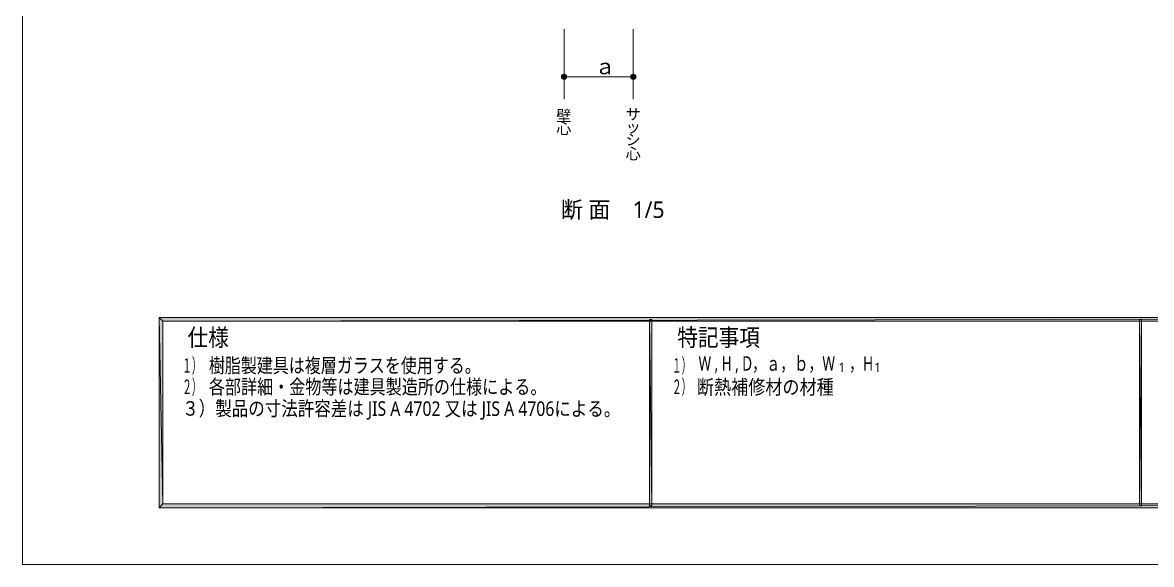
# Model space of a CAD drawing. Header units: millimetres. Extents: x 0 to 420, y 0 to 297.
# Drawn here: x 0.2 to 212.2, y 0 to 101.7 of the extents above; entities that cross this region are included whole.
import ezdxf
from ezdxf.enums import TextEntityAlignment as Align

# ---------------------------------------------------------------- set-up
doc = ezdxf.new("R2010")
doc.units = ezdxf.units.MM
doc.styles.add('kst32b', font='NotoSansJP-Variable.ttf')

msp = doc.modelspace()

# ---------------------------------------------------------------- hatches: boundary and pattern name
for points in [[(101.45, 91.76), (101.41, 91.57), (101.92, 91.57), (101.45, 91.76)], [(115.36, 91.38), (115.4, 91.57), (114.91, 91.57), (115.36, 91.38)]]:
    msp.add_hatch(color=7).paths.add_polyline_path(points)
h = msp.add_hatch(color=7)
h.paths.add_polyline_path([(101.41, 91.57), (101.45, 91.38), (101.92, 91.57), (101.41, 91.57)])
h.paths.add_polyline_path([(101.45, 91.38), (101.92, 91.57), (101.56, 91.21), (101.45, 91.38)])
h.paths.add_polyline_path([(101.92, 91.57), (101.56, 91.21), (101.71, 91.1), (101.92, 91.57)])
h = msp.add_hatch(color=7)
h.paths.add_polyline_path([(101.92, 92.05), (101.71, 92.01), (101.92, 91.57), (101.92, 92.05)])
h.paths.add_polyline_path([(101.71, 92.01), (101.92, 91.57), (101.56, 91.91), (101.71, 92.01)])
h.paths.add_polyline_path([(101.92, 91.57), (101.56, 91.91), (101.45, 91.76), (101.92, 91.57)])
h = msp.add_hatch(color=7)
h.paths.add_polyline_path([(101.71, 91.1), (101.92, 91.06), (101.92, 91.57), (101.71, 91.1)])
h.paths.add_polyline_path([(101.92, 91.06), (101.92, 91.57), (102.11, 91.1), (101.92, 91.06)])
h.paths.add_polyline_path([(101.92, 91.57), (102.11, 91.1), (102.26, 91.21), (101.92, 91.57)])
h = msp.add_hatch(color=7)
h.paths.add_polyline_path([(102.36, 91.76), (102.26, 91.91), (101.92, 91.57), (102.36, 91.76)])
h.paths.add_polyline_path([(102.26, 91.91), (101.92, 91.57), (102.11, 92.01), (102.26, 91.91)])
h.paths.add_polyline_path([(101.92, 91.57), (102.11, 92.01), (101.92, 92.05), (101.92, 91.57)])
h = msp.add_hatch(color=7)
h.paths.add_polyline_path([(102.26, 91.21), (102.36, 91.38), (101.92, 91.57), (102.26, 91.21)])
h.paths.add_polyline_path([(102.36, 91.38), (101.92, 91.57), (102.4, 91.57), (102.36, 91.38)])
h.paths.add_polyline_path([(101.92, 91.57), (102.4, 91.57), (102.36, 91.76), (101.92, 91.57)])
h = msp.add_hatch(color=7)
h.paths.add_polyline_path([(114.55, 91.91), (114.45, 91.76), (114.91, 91.57), (114.55, 91.91)])
h.paths.add_polyline_path([(114.45, 91.76), (114.91, 91.57), (114.41, 91.57), (114.45, 91.76)])
h.paths.add_polyline_path([(114.91, 91.57), (114.41, 91.57), (114.45, 91.38), (114.91, 91.57)])
h = msp.add_hatch(color=7)
h.paths.add_polyline_path([(114.45, 91.38), (114.55, 91.21), (114.91, 91.57), (114.45, 91.38)])
h.paths.add_polyline_path([(114.55, 91.21), (114.91, 91.57), (114.72, 91.1), (114.55, 91.21)])
h.paths.add_polyline_path([(114.91, 91.57), (114.72, 91.1), (114.91, 91.06), (114.91, 91.57)])
h = msp.add_hatch(color=7)
h.paths.add_polyline_path([(115.1, 92.01), (114.91, 92.05), (114.91, 91.57), (115.1, 92.01)])
h.paths.add_polyline_path([(114.91, 92.05), (114.91, 91.57), (114.72, 92.01), (114.91, 92.05)])
h.paths.add_polyline_path([(114.91, 91.57), (114.72, 92.01), (114.55, 91.91), (114.91, 91.57)])
h = msp.add_hatch(color=7)
h.paths.add_polyline_path([(115.4, 91.57), (115.36, 91.76), (114.91, 91.57), (115.4, 91.57)])
h.paths.add_polyline_path([(115.36, 91.76), (114.91, 91.57), (115.25, 91.91), (115.36, 91.76)])
h.paths.add_polyline_path([(114.91, 91.57), (115.25, 91.91), (115.1, 92.01), (114.91, 91.57)])
h = msp.add_hatch(color=7)
h.paths.add_polyline_path([(114.91, 91.06), (115.1, 91.1), (114.91, 91.57), (114.91, 91.06)])
h.paths.add_polyline_path([(115.1, 91.1), (114.91, 91.57), (115.25, 91.21), (115.1, 91.1)])
h.paths.add_polyline_path([(114.91, 91.57), (115.25, 91.21), (115.36, 91.38), (114.91, 91.57)])
h = msp.add_hatch(color=7)
h.paths.add_polyline_path([(393.83, 11.35), (394.53, 10.65), (393.83, 45.64), (393.83, 11.35)])
h.paths.add_polyline_path([(394.53, 10.65), (393.83, 45.64), (394.53, 46.33), (394.53, 10.65)])
h.paths.add_polyline_path([(393.83, 45.64), (394.53, 46.33), (26.52, 45.64), (393.83, 45.64)])
h.paths.add_polyline_path([(394.53, 46.33), (26.52, 45.64), (25.82, 46.33), (394.53, 46.33)])
h.paths.add_polyline_path([(26.52, 45.64), (25.82, 46.33), (26.52, 11.35), (26.52, 45.64)])
h.paths.add_polyline_path([(25.82, 46.33), (26.52, 11.35), (25.82, 10.65), (25.82, 46.33)])
h.paths.add_polyline_path([(26.52, 11.35), (25.82, 10.65), (393.83, 11.35), (26.52, 11.35)])
h.paths.add_polyline_path([(25.82, 10.65), (393.83, 11.35), (394.53, 10.65), (25.82, 10.65)])
h = msp.add_hatch(color=7)
h.paths.add_polyline_path([(118.39, 46), (117.98, 46), (118.39, 10.99), (118.39, 46)])
h.paths.add_polyline_path([(117.98, 46), (118.39, 10.99), (117.98, 10.99), (117.98, 46)])
h = msp.add_hatch(color=7)
h.paths.add_polyline_path([(210.38, 46), (209.97, 46), (210.38, 10.99), (210.38, 46)])
h.paths.add_polyline_path([(209.97, 46), (210.38, 10.99), (209.97, 10.99), (209.97, 46)])

# ---------------------------------------------------------------- linework, layer by layer
at = {"lineweight": 13}
msp.add_lwpolyline([(0.19, 0), (0.19, 296.97), (420.16, 296.97), (420.16, 0)], close=True, dxfattribs=at)
for points in [[(101.92, 87.38), (101.92, 100.48)], [(114.91, 87.38), (114.91, 100.48)], [(101.92, 91.57), (114.91, 91.57)]]:
    msp.add_lwpolyline(points, dxfattribs=at)
at = {"lineweight": 0}
for points in [[(101.45, 91.76), (101.41, 91.57), (101.92, 91.57)], [(101.41, 91.57), (101.45, 91.38), (101.92, 91.57)], [(101.92, 91.57), (101.56, 91.91), (101.45, 91.76)], [(101.45, 91.38), (101.92, 91.57), (101.56, 91.21)], [(101.71, 92.01), (101.92, 91.57), (101.56, 91.91)], [(101.92, 91.57), (101.56, 91.21), (101.71, 91.1)], [(101.92, 92.05), (101.71, 92.01), (101.92, 91.57)], [(101.71, 91.1), (101.92, 91.06), (101.92, 91.57)], [(101.92, 91.57), (102.11, 92.01), (101.92, 92.05)], [(102.26, 91.91), (101.92, 91.57), (102.11, 92.01)], [(102.36, 91.76), (102.26, 91.91), (101.92, 91.57)], [(101.92, 91.57), (102.4, 91.57), (102.36, 91.76)], [(101.92, 91.06), (101.92, 91.57), (102.11, 91.1)], [(101.92, 91.57), (102.11, 91.1), (102.26, 91.21)], [(102.26, 91.21), (102.36, 91.38), (101.92, 91.57)], [(102.36, 91.38), (101.92, 91.57), (102.4, 91.57)], [(114.45, 91.76), (114.91, 91.57), (114.41, 91.57)], [(114.91, 91.57), (114.41, 91.57), (114.45, 91.38)], [(114.55, 91.91), (114.45, 91.76), (114.91, 91.57)], [(114.45, 91.38), (114.55, 91.21), (114.91, 91.57)], [(114.91, 91.57), (114.72, 92.01), (114.55, 91.91)], [(114.55, 91.21), (114.91, 91.57), (114.72, 91.1)], [(114.91, 92.05), (114.91, 91.57), (114.72, 92.01)], [(114.91, 91.57), (114.72, 91.1), (114.91, 91.06)], [(115.1, 92.01), (114.91, 92.05), (114.91, 91.57)], [(114.91, 91.57), (115.25, 91.91), (115.1, 92.01)], [(115.36, 91.76), (114.91, 91.57), (115.25, 91.91)], [(115.4, 91.57), (115.36, 91.76), (114.91, 91.57)], [(114.91, 91.06), (115.1, 91.1), (114.91, 91.57)], [(115.1, 91.1), (114.91, 91.57), (115.25, 91.21)], [(114.91, 91.57), (115.25, 91.21), (115.36, 91.38)], [(115.36, 91.38), (115.4, 91.57), (114.91, 91.57)], [(394.53, 46.33), (26.52, 45.64), (25.82, 46.33)], [(26.52, 45.64), (25.82, 46.33), (26.52, 11.35)], [(25.82, 46.33), (26.52, 11.35), (25.82, 10.65)], [(393.83, 45.64), (394.53, 46.33), (26.52, 45.64)], [(118.39, 46), (117.98, 46), (118.39, 10.99)], [(117.98, 46), (118.39, 10.99), (117.98, 10.99)], [(210.38, 46), (209.97, 46), (210.38, 10.99)], [(209.97, 46), (210.38, 10.99), (209.97, 10.99)], [(26.52, 11.35), (25.82, 10.65), (393.83, 11.35)], [(25.82, 10.65), (393.83, 11.35), (394.53, 10.65)]]:
    msp.add_lwpolyline(points, close=True, dxfattribs=at)

# ---------------------------------------------------------------- texts
at = {"style": 'kst32b'}
for s, height, p in [('ａ', 2.91, (107.61, 92.03)), ('壁', 2.08, (100.44, 83.21)), ('サ', 2.08, (113.47, 83.48)), ('心', 2.08, (100.44, 80.81)), ('ッ', 2.08, (113.47, 81.09)), ('シ', 2.08, (113.47, 78.7)), ('心', 2.08, (113.47, 76.07)), ('1', 1.75, (153.44, 36.13)), ('1', 1.75, (160.15, 36.13))]:
    msp.add_text(s, height=height, dxfattribs=at).set_placement(p)
for s, height, p, p2 in [('断 面\u30001/5', 3.119, (101.28, 65.05), (120.77, 65.05)), ('仕様', 3.273, (31.18, 40.98), (38.94, 40.98)), ('特記事項', 3.273, (123.17, 40.98), (138.69, 40.98)), ('１）', 2.728, (30.18, 35.98), (33.81, 35.98)), ('樹脂製建具は複層ガラスを使用する。', 2.7278, (35.18, 35.98), (86.25, 35.98)), ('１）', 2.728, (122.17, 35.98), (125.8, 35.98)), ('W , H , D，ａ，ｂ，W\u3000，H', 2.7278, (127.17, 36.36), (159.94, 36.36)), ('２）', 2.728, (30.18, 31.98), (33.81, 31.98)), ('各部詳細・金物等は建具製造所の仕様による。', 2.7278, (35.18, 31.98), (98.59, 31.98)), ('２）', 2.728, (122.17, 31.98), (125.8, 31.98)), ('断熱補修材の材種', 2.728, (126.85, 31.94), (152.56, 31.94)), ('３）製品の寸法許容差は JIS A 4702 又は JIS A 4706による。', 2.7278, (30.18, 27.92), (112.47, 27.86))]:
    msp.add_text(s, height=height, dxfattribs=at).set_placement(p, p2, align=Align.FIT)

doc.saveas('drawing.dxf')
